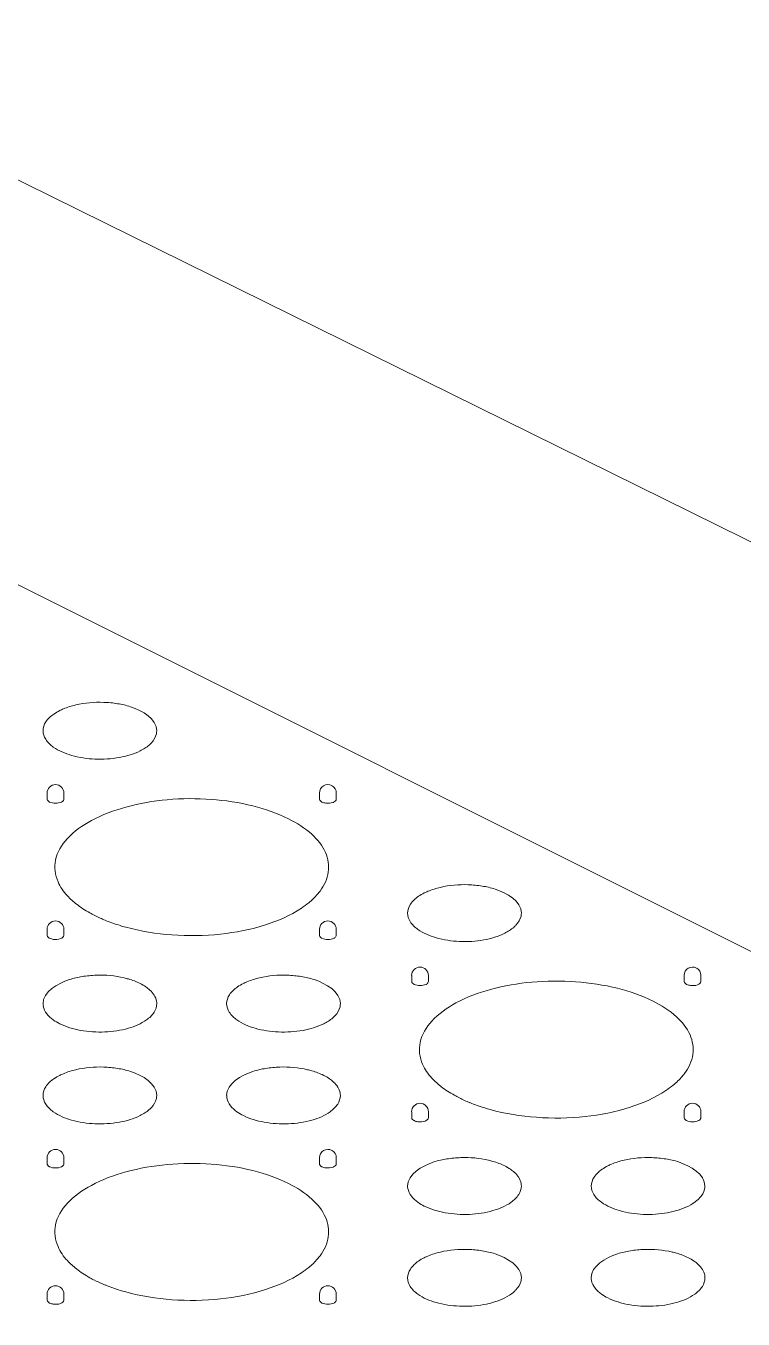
# Model space of a CAD drawing. Header units: millimetres. Extents: x 438 to 4638, y 478 to 3448.
# Drawn here: x 3047.8 to 3107.8, y 2530.4 to 2638.6 of the extents above; entities that cross this region are included whole.
import ezdxf

# ---------------------------------------------------------------- set-up
doc = ezdxf.new("R2010")
doc.units = ezdxf.units.MM

msp = doc.modelspace()

# ---------------------------------------------------------------- linework, layer by layer
at = {"lineweight": 5}
for p, q in [((3020.94, 2638.56), (3223.57, 2538.56)), ((3000.62, 2615.03), (3216.4, 2507.13)), ((3049.54, 2573.87), (3049.54, 2574.37)), ((3050.95, 2573.87), (3050.95, 2574.37)), ((3072.35, 2573.87), (3072.35, 2574.37)), ((3073.75, 2573.87), (3073.75, 2574.37)), ((3049.54, 2562.47), (3049.54, 2562.97)), ((3050.95, 2562.47), (3050.95, 2562.97)), ((3072.35, 2562.47), (3072.35, 2562.97)), ((3073.75, 2562.47), (3073.75, 2562.97)), ((3080.06, 2558.61), (3080.06, 2559.11)), ((3080.47, 2559.75), (3080.47, 2559.75)), ((3081.46, 2558.61), (3081.46, 2559.11)), ((3102.86, 2558.61), (3102.86, 2559.11)), ((3104.27, 2558.61), (3104.27, 2559.11)), ((3080.06, 2547.21), (3080.06, 2547.71)), ((3081.46, 2547.21), (3081.46, 2547.71)), ((3102.86, 2547.21), (3102.86, 2547.71)), ((3104.27, 2547.21), (3104.27, 2547.71)), ((3049.95, 2544.49), (3049.95, 2544.49)), ((3049.54, 2543.35), (3049.54, 2543.85)), ((3050.95, 2543.35), (3050.95, 2543.85)), ((3072.35, 2543.35), (3072.35, 2543.85)), ((3073.75, 2543.35), (3073.75, 2543.85)), ((3049.54, 2531.95), (3049.54, 2532.45)), ((3050.54, 2533.09), (3050.54, 2533.09)), ((3050.95, 2531.95), (3050.95, 2532.45)), ((3072.35, 2531.95), (3072.35, 2532.45)), ((3073.75, 2531.95), (3073.75, 2532.45))]:
    msp.add_line(p, q, dxfattribs=at)
for centre, radius, start, end in [((3050.25, 2574.37), 0.702, 0, 180), ((3073.05, 2574.37), 0.702, 61.6044, 180), ((3073.05, 2574.37), 0.702, 0, 59.7375), ((3056.18, 2570.45), 6.81, 227.8363, 232.082), ((3050.25, 2562.97), 0.702, 0, 180), ((3059.05, 2575.16), 12.34, 243.5059, 247.9284), ((3073.05, 2562.97), 0.702, 0, 180), ((3080.76, 2559.11), 0.702, 0, 180), ((3103.57, 2559.11), 0.702, 61.6044, 180), ((3103.57, 2559.11), 0.702, 0, 59.7375), ((3057.52, 2556.75), 1.2, 359.9791, 9.9082), ((3050.41, 2556.75), 1.2, 179.9791, 189.9082), ((3086.7, 2555.2), 6.81, 227.8363, 232.082), ((3065.78, 2549.07), 1.2, 179.9791, 189.9082), ((3072.89, 2549.07), 1.2, 359.9791, 9.9082), ((3080.76, 2547.71), 0.702, 0, 180), ((3089.56, 2559.9), 12.34, 243.5059, 247.9284), ((3103.57, 2547.71), 0.702, 0, 180), ((3050.25, 2543.85), 0.702, 0, 180), ((3073.05, 2543.85), 0.702, 61.6044, 180), ((3073.05, 2543.85), 0.702, 0, 59.7375), ((3080.92, 2541.49), 1.2, 179.9791, 189.9082), ((3088.04, 2541.49), 1.2, 359.9791, 9.9082), ((3056.18, 2539.94), 6.81, 227.8363, 232.082), ((3050.25, 2532.45), 0.702, 0, 180), ((3059.05, 2544.64), 12.34, 243.5059, 247.9284), ((3073.05, 2532.45), 0.702, 0, 180), ((3096.29, 2533.81), 1.2, 179.9791, 189.9082), ((3103.41, 2533.81), 1.2, 359.9791, 9.9082)]:
    msp.add_arc(centre, radius, start, end, dxfattribs=at)
for points, knots in [([(3051.95, 2581.74), (3052.71, 2581.92), (3053.89, 2582.02), (3055.44, 2581.87), (3057.08, 2581.51), (3058.72, 2580.58), (3058.72, 2579.58)], [0, 0, 0, 0, 0.307211, 0.461928, 0.607625, 1, 1, 1, 1]), ([(3049.2, 2579.58), (3049.2, 2579.84), (3049.41, 2580.42), (3049.85, 2580.8), (3050.12, 2580.98)], [0, 0, 0, 0, 0.448376, 1, 1, 1, 1]), ([(3050.6, 2581.27), (3050.7, 2581.32), (3051.13, 2581.52), (3051.59, 2581.66), (3051.95, 2581.74)], [0, 0, 0, 0, 0.233733, 1, 1, 1, 1]), ([(3050.06, 2578.22), (3049.82, 2578.39), (3049.4, 2578.78), (3049.2, 2579.33), (3049.2, 2579.58)], [0, 0, 0, 0, 0.549171, 1, 1, 1, 1]), ([(3058.28, 2578.58), (3058.22, 2578.51), (3057.93, 2578.24), (3057.6, 2578.03), (3057.33, 2577.9)], [0, 0, 0, 0, 0.227969, 1, 1, 1, 1]), ([(3058.72, 2579.58), (3058.72, 2579.5), (3058.68, 2579.12), (3058.47, 2578.79), (3058.28, 2578.58)], [0, 0, 0, 0, 0.233438, 1, 1, 1, 1]), ([(3057.33, 2577.9), (3056.79, 2577.63), (3055.53, 2577.26), (3053.57, 2577.14), (3051.67, 2577.42), (3050.52, 2577.89), (3050.06, 2578.22)], [0, 0, 0, 0, 0.242197, 0.51398, 0.77813, 1, 1, 1, 1]), ([(3049.57, 2573.78), (3049.6, 2573.73), (3049.66, 2573.67), (3049.73, 2573.63), (3049.75, 2573.62)], [0, 0, 0, 0, 0.712516, 1, 1, 1, 1]), ([(3049.75, 2573.62), (3049.9, 2573.54), (3050.25, 2573.49), (3050.59, 2573.54), (3050.74, 2573.62)], [0, 0, 0, 0, 0.499885, 1, 1, 1, 1]), ([(3050.46, 2566.94), (3050.21, 2567.5), (3050.04, 2568.88), (3051.23, 2570.79), (3053.36, 2572.26), (3056.25, 2573.33), (3059.65, 2573.91), (3063.24, 2573.94), (3066.67, 2573.42), (3068.81, 2572.69), (3069.75, 2572.22)], [0, 0, 0, 0, 0.078775, 0.164918, 0.273604, 0.406369, 0.556496, 0.713298, 0.864779, 1, 1, 1, 1]), ([(3050.74, 2573.62), (3050.77, 2573.64), (3050.87, 2573.69), (3050.95, 2573.79), (3050.95, 2573.87)], [0, 0, 0, 0, 0.307677, 1, 1, 1, 1]), ([(3072.37, 2573.78), (3072.4, 2573.73), (3072.46, 2573.67), (3072.53, 2573.63), (3072.55, 2573.62)], [0, 0, 0, 0, 0.714475, 1, 1, 1, 1]), ([(3072.87, 2573.53), (3073.07, 2573.5), (3073.39, 2573.5), (3073.75, 2573.74), (3073.75, 2573.87)], [0, 0, 0, 0, 0.61016, 1, 1, 1, 1]), ([(3069.75, 2572.22), (3070.45, 2571.87), (3071.67, 2571.11), (3072.95, 2569.54), (3073.25, 2567.71), (3072.74, 2566.63), (3072.39, 2566.17)], [0, 0, 0, 0, 0.307753, 0.557418, 0.772592, 1, 1, 1, 1]), ([(3051.61, 2565.4), (3051.48, 2565.52), (3051.02, 2565.97), (3050.64, 2566.51), (3050.46, 2566.94)], [0, 0, 0, 0, 0.270676, 1, 1, 1, 1]), ([(3082.47, 2566.48), (3083.23, 2566.66), (3084.4, 2566.76), (3085.95, 2566.61), (3087.6, 2566.25), (3089.24, 2565.32), (3089.24, 2564.33)], [0, 0, 0, 0, 0.307211, 0.461928, 0.607625, 1, 1, 1, 1]), ([(3072.39, 2566.17), (3072.33, 2566.08), (3072.04, 2565.73), (3071.71, 2565.41), (3071.44, 2565.19)], [0, 0, 0, 0, 0.237015, 1, 1, 1, 1]), ([(3079.72, 2564.33), (3079.72, 2564.58), (3079.93, 2565.16), (3080.37, 2565.55), (3080.63, 2565.73)], [0, 0, 0, 0, 0.448376, 1, 1, 1, 1]), ([(3081.11, 2566.01), (3081.21, 2566.06), (3081.65, 2566.26), (3082.11, 2566.4), (3082.47, 2566.48)], [0, 0, 0, 0, 0.233733, 1, 1, 1, 1]), ([(3053.54, 2564.12), (3053.4, 2564.19), (3052.86, 2564.47), (3052.35, 2564.8), (3052, 2565.08)], [0, 0, 0, 0, 0.263158, 1, 1, 1, 1]), ([(3070.83, 2564.73), (3069.91, 2564.12), (3067.69, 2563.16), (3064, 2562.44), (3060.03, 2562.38), (3057.38, 2562.8), (3056.12, 2563.15)], [0, 0, 0, 0, 0.217513, 0.471777, 0.74107, 1, 1, 1, 1]), ([(3056.12, 2563.15), (3055.97, 2563.19), (3055.39, 2563.36), (3054.83, 2563.56), (3054.41, 2563.72)], [0, 0, 0, 0, 0.257593, 1, 1, 1, 1]), ([(3080.58, 2562.96), (3080.33, 2563.14), (3079.91, 2563.52), (3079.72, 2564.08), (3079.72, 2564.33)], [0, 0, 0, 0, 0.549171, 1, 1, 1, 1]), ([(3089.24, 2564.33), (3089.24, 2564.24), (3089.2, 2563.87), (3088.99, 2563.53), (3088.79, 2563.32)], [0, 0, 0, 0, 0.233438, 1, 1, 1, 1]), ([(3049.57, 2562.38), (3049.6, 2562.32), (3049.66, 2562.27), (3049.73, 2562.23), (3049.75, 2562.22)], [0, 0, 0, 0, 0.714475, 1, 1, 1, 1]), ([(3050.06, 2562.13), (3050.27, 2562.1), (3050.59, 2562.1), (3050.95, 2562.34), (3050.95, 2562.47)], [0, 0, 0, 0, 0.61016, 1, 1, 1, 1]), ([(3072.37, 2562.38), (3072.4, 2562.32), (3072.46, 2562.27), (3072.53, 2562.23), (3072.55, 2562.22)], [0, 0, 0, 0, 0.712516, 1, 1, 1, 1]), ([(3073.55, 2562.22), (3073.58, 2562.23), (3073.67, 2562.29), (3073.75, 2562.39), (3073.75, 2562.47)], [0, 0, 0, 0, 0.307677, 1, 1, 1, 1]), ([(3087.85, 2562.64), (3087.3, 2562.37), (3086.04, 2562), (3084.08, 2561.88), (3082.19, 2562.16), (3081.03, 2562.64), (3080.58, 2562.96)], [0, 0, 0, 0, 0.242197, 0.51398, 0.77813, 1, 1, 1, 1]), ([(3088.79, 2563.32), (3088.73, 2563.25), (3088.45, 2562.99), (3088.12, 2562.78), (3087.85, 2562.64)], [0, 0, 0, 0, 0.227969, 1, 1, 1, 1]), ([(3072.55, 2562.22), (3072.71, 2562.14), (3073.05, 2562.09), (3073.4, 2562.14), (3073.55, 2562.22)], [0, 0, 0, 0, 0.499885, 1, 1, 1, 1]), ([(3049.2, 2556.75), (3049.2, 2557.75), (3050.85, 2558.68), (3052.49, 2559.04), (3054.04, 2559.19), (3055.22, 2559.09), (3055.98, 2558.91)], [0, 0, 0, 0, 0.392375, 0.538072, 0.692789, 1, 1, 1, 1]), ([(3067.32, 2558.91), (3068.08, 2559.09), (3069.26, 2559.19), (3070.81, 2559.04), (3072.45, 2558.68), (3074.09, 2557.75), (3074.09, 2556.75)], [0, 0, 0, 0, 0.307211, 0.461928, 0.607625, 1, 1, 1, 1]), ([(3055.98, 2558.91), (3056.1, 2558.88), (3056.56, 2558.76), (3057.02, 2558.59), (3057.33, 2558.43)], [0, 0, 0, 0, 0.265295, 1, 1, 1, 1]), ([(3057.81, 2558.15), (3057.93, 2558.07), (3058.33, 2557.76), (3058.64, 2557.31), (3058.71, 2556.96)], [0, 0, 0, 0, 0.290409, 1, 1, 1, 1]), ([(3064.57, 2556.75), (3064.57, 2557.01), (3064.78, 2557.59), (3065.22, 2557.97), (3065.48, 2558.15)], [0, 0, 0, 0, 0.448376, 1, 1, 1, 1]), ([(3065.97, 2558.43), (3066.07, 2558.49), (3066.5, 2558.68), (3066.96, 2558.83), (3067.32, 2558.91)], [0, 0, 0, 0, 0.233733, 1, 1, 1, 1]), ([(3080.08, 2558.52), (3080.11, 2558.47), (3080.18, 2558.41), (3080.25, 2558.37), (3080.27, 2558.36)], [0, 0, 0, 0, 0.712516, 1, 1, 1, 1]), ([(3080.27, 2558.36), (3080.42, 2558.29), (3080.76, 2558.23), (3081.11, 2558.29), (3081.26, 2558.36)], [0, 0, 0, 0, 0.499885, 1, 1, 1, 1]), ([(3080.97, 2551.68), (3080.72, 2552.24), (3080.56, 2553.63), (3081.75, 2555.53), (3083.88, 2557), (3086.77, 2558.07), (3090.16, 2558.65), (3093.75, 2558.68), (3097.19, 2558.16), (3099.33, 2557.43), (3100.27, 2556.96)], [0, 0, 0, 0, 0.078775, 0.164918, 0.273604, 0.406369, 0.556496, 0.713298, 0.864779, 1, 1, 1, 1]), ([(3081.26, 2558.36), (3081.29, 2558.38), (3081.38, 2558.43), (3081.46, 2558.53), (3081.46, 2558.61)], [0, 0, 0, 0, 0.307677, 1, 1, 1, 1]), ([(3102.89, 2558.52), (3102.92, 2558.47), (3102.98, 2558.41), (3103.05, 2558.37), (3103.07, 2558.36)], [0, 0, 0, 0, 0.714475, 1, 1, 1, 1]), ([(3103.39, 2558.27), (3103.59, 2558.24), (3103.91, 2558.24), (3104.27, 2558.48), (3104.27, 2558.61)], [0, 0, 0, 0, 0.61016, 1, 1, 1, 1]), ([(3100.27, 2556.96), (3100.97, 2556.61), (3102.18, 2555.85), (3103.47, 2554.28), (3103.77, 2552.45), (3103.25, 2551.38), (3102.91, 2550.91)], [0, 0, 0, 0, 0.307753, 0.557418, 0.772592, 1, 1, 1, 1]), ([(3050.6, 2555.07), (3050.41, 2555.16), (3049.83, 2555.5), (3049.3, 2556.07), (3049.22, 2556.54)], [0, 0, 0, 0, 0.301911, 1, 1, 1, 1]), ([(3058.72, 2556.75), (3058.72, 2556.5), (3058.53, 2555.95), (3058.11, 2555.56), (3057.86, 2555.39)], [0, 0, 0, 0, 0.450829, 1, 1, 1, 1]), ([(3065.43, 2555.39), (3065.19, 2555.56), (3064.77, 2555.95), (3064.57, 2556.5), (3064.57, 2556.75)], [0, 0, 0, 0, 0.549171, 1, 1, 1, 1]), ([(3074.09, 2556.75), (3074.09, 2556.66), (3074.05, 2556.29), (3073.84, 2555.95), (3073.65, 2555.75)], [0, 0, 0, 0, 0.233438, 1, 1, 1, 1]), ([(3057.86, 2555.39), (3057.41, 2555.06), (3056.26, 2554.59), (3054.36, 2554.31), (3052.4, 2554.43), (3051.14, 2554.8), (3050.6, 2555.07)], [0, 0, 0, 0, 0.22187, 0.48602, 0.757803, 1, 1, 1, 1]), ([(3072.7, 2555.07), (3072.16, 2554.8), (3070.9, 2554.43), (3068.93, 2554.31), (3067.04, 2554.59), (3065.89, 2555.06), (3065.43, 2555.39)], [0, 0, 0, 0, 0.242197, 0.51398, 0.77813, 1, 1, 1, 1]), ([(3073.65, 2555.75), (3073.59, 2555.68), (3073.3, 2555.41), (3072.97, 2555.2), (3072.7, 2555.07)], [0, 0, 0, 0, 0.227969, 1, 1, 1, 1]), ([(3082.13, 2550.14), (3082, 2550.26), (3081.54, 2550.71), (3081.16, 2551.25), (3080.97, 2551.68)], [0, 0, 0, 0, 0.270676, 1, 1, 1, 1]), ([(3049.2, 2549.07), (3049.2, 2549.32), (3049.41, 2549.9), (3049.85, 2550.29), (3050.12, 2550.47)], [0, 0, 0, 0, 0.448376, 1, 1, 1, 1]), ([(3050.6, 2550.75), (3050.7, 2550.8), (3051.13, 2551), (3051.59, 2551.14), (3051.95, 2551.22)], [0, 0, 0, 0, 0.233733, 1, 1, 1, 1]), ([(3051.95, 2551.22), (3052.71, 2551.4), (3053.89, 2551.51), (3055.44, 2551.35), (3057.08, 2551), (3058.72, 2550.06), (3058.72, 2549.07)], [0, 0, 0, 0, 0.307211, 0.461928, 0.607625, 1, 1, 1, 1]), ([(3064.57, 2549.07), (3064.57, 2550.06), (3066.22, 2551), (3067.86, 2551.35), (3069.41, 2551.51), (3070.59, 2551.4), (3071.34, 2551.22)], [0, 0, 0, 0, 0.392375, 0.538072, 0.692789, 1, 1, 1, 1]), ([(3071.34, 2551.22), (3071.47, 2551.2), (3071.93, 2551.07), (3072.38, 2550.91), (3072.7, 2550.75)], [0, 0, 0, 0, 0.265295, 1, 1, 1, 1]), ([(3073.18, 2550.47), (3073.3, 2550.38), (3073.7, 2550.08), (3074.01, 2549.63), (3074.08, 2549.27)], [0, 0, 0, 0, 0.290409, 1, 1, 1, 1]), ([(3102.91, 2550.91), (3102.84, 2550.83), (3102.56, 2550.47), (3102.22, 2550.15), (3101.95, 2549.93)], [0, 0, 0, 0, 0.237015, 1, 1, 1, 1]), ([(3084.06, 2548.86), (3083.92, 2548.93), (3083.38, 2549.21), (3082.87, 2549.54), (3082.51, 2549.82)], [0, 0, 0, 0, 0.263158, 1, 1, 1, 1]), ([(3101.34, 2549.48), (3100.43, 2548.87), (3098.21, 2547.9), (3094.52, 2547.18), (3090.55, 2547.12), (3087.9, 2547.54), (3086.64, 2547.89)], [0, 0, 0, 0, 0.217513, 0.471777, 0.74107, 1, 1, 1, 1]), ([(3050.06, 2547.7), (3049.82, 2547.88), (3049.4, 2548.26), (3049.2, 2548.82), (3049.2, 2549.07)], [0, 0, 0, 0, 0.549171, 1, 1, 1, 1]), ([(3058.72, 2549.07), (3058.72, 2548.98), (3058.68, 2548.61), (3058.47, 2548.27), (3058.28, 2548.06)], [0, 0, 0, 0, 0.233438, 1, 1, 1, 1]), ([(3065.97, 2547.38), (3065.78, 2547.48), (3065.2, 2547.81), (3064.67, 2548.39), (3064.59, 2548.86)], [0, 0, 0, 0, 0.301911, 1, 1, 1, 1]), ([(3074.09, 2549.07), (3074.09, 2548.82), (3073.9, 2548.26), (3073.48, 2547.88), (3073.23, 2547.7)], [0, 0, 0, 0, 0.450829, 1, 1, 1, 1]), ([(3086.64, 2547.89), (3086.49, 2547.93), (3085.91, 2548.1), (3085.34, 2548.3), (3084.93, 2548.47)], [0, 0, 0, 0, 0.257593, 1, 1, 1, 1]), ([(3057.33, 2547.38), (3056.79, 2547.11), (3055.53, 2546.75), (3053.57, 2546.63), (3051.67, 2546.9), (3050.52, 2547.38), (3050.06, 2547.7)], [0, 0, 0, 0, 0.242197, 0.51398, 0.77813, 1, 1, 1, 1]), ([(3058.28, 2548.06), (3058.22, 2548), (3057.93, 2547.73), (3057.6, 2547.52), (3057.33, 2547.38)], [0, 0, 0, 0, 0.227969, 1, 1, 1, 1]), ([(3073.23, 2547.7), (3072.78, 2547.38), (3071.63, 2546.9), (3069.73, 2546.63), (3067.77, 2546.75), (3066.51, 2547.11), (3065.97, 2547.38)], [0, 0, 0, 0, 0.22187, 0.48602, 0.757803, 1, 1, 1, 1]), ([(3080.58, 2546.87), (3080.78, 2546.84), (3081.1, 2546.84), (3081.46, 2547.08), (3081.46, 2547.21)], [0, 0, 0, 0, 0.61016, 1, 1, 1, 1]), ([(3104.06, 2546.96), (3104.09, 2546.97), (3104.19, 2547.03), (3104.27, 2547.13), (3104.27, 2547.21)], [0, 0, 0, 0, 0.307677, 1, 1, 1, 1]), ([(3080.08, 2547.12), (3080.11, 2547.07), (3080.18, 2547.01), (3080.25, 2546.97), (3080.27, 2546.96)], [0, 0, 0, 0, 0.714475, 1, 1, 1, 1]), ([(3102.89, 2547.12), (3102.92, 2547.07), (3102.98, 2547.01), (3103.05, 2546.97), (3103.07, 2546.96)], [0, 0, 0, 0, 0.712516, 1, 1, 1, 1]), ([(3103.07, 2546.96), (3103.22, 2546.88), (3103.57, 2546.83), (3103.91, 2546.88), (3104.06, 2546.96)], [0, 0, 0, 0, 0.499885, 1, 1, 1, 1]), ([(3049.57, 2543.26), (3049.6, 2543.21), (3049.66, 2543.15), (3049.73, 2543.11), (3049.75, 2543.1)], [0, 0, 0, 0, 0.712516, 1, 1, 1, 1]), ([(3049.75, 2543.1), (3049.9, 2543.03), (3050.25, 2542.97), (3050.59, 2543.03), (3050.74, 2543.1)], [0, 0, 0, 0, 0.499885, 1, 1, 1, 1]), ([(3050.46, 2536.42), (3050.21, 2536.98), (3050.04, 2538.37), (3051.23, 2540.27), (3053.36, 2541.74), (3056.25, 2542.81), (3059.65, 2543.39), (3063.24, 2543.42), (3066.67, 2542.91), (3068.81, 2542.17), (3069.75, 2541.7)], [0, 0, 0, 0, 0.078775, 0.164918, 0.273604, 0.406369, 0.556496, 0.713298, 0.864779, 1, 1, 1, 1]), ([(3050.74, 2543.1), (3050.77, 2543.12), (3050.87, 2543.17), (3050.95, 2543.28), (3050.95, 2543.35)], [0, 0, 0, 0, 0.307677, 1, 1, 1, 1]), ([(3072.37, 2543.26), (3072.4, 2543.21), (3072.46, 2543.15), (3072.53, 2543.11), (3072.55, 2543.1)], [0, 0, 0, 0, 0.714475, 1, 1, 1, 1]), ([(3072.87, 2543.01), (3073.07, 2542.99), (3073.39, 2542.99), (3073.75, 2543.22), (3073.75, 2543.35)], [0, 0, 0, 0, 0.61016, 1, 1, 1, 1]), ([(3079.72, 2541.49), (3079.72, 2542.49), (3081.36, 2543.42), (3083.01, 2543.78), (3084.56, 2543.93), (3085.73, 2543.83), (3086.49, 2543.65)], [0, 0, 0, 0, 0.392375, 0.538072, 0.692789, 1, 1, 1, 1]), ([(3086.49, 2543.65), (3086.62, 2543.62), (3087.08, 2543.5), (3087.53, 2543.33), (3087.85, 2543.18)], [0, 0, 0, 0, 0.265295, 1, 1, 1, 1]), ([(3088.33, 2542.89), (3088.45, 2542.81), (3088.84, 2542.51), (3089.16, 2542.05), (3089.22, 2541.7)], [0, 0, 0, 0, 0.290409, 1, 1, 1, 1]), ([(3095.09, 2541.49), (3095.09, 2541.75), (3095.3, 2542.33), (3095.74, 2542.71), (3096, 2542.89)], [0, 0, 0, 0, 0.448376, 1, 1, 1, 1]), ([(3096.48, 2543.18), (3096.58, 2543.23), (3097.02, 2543.43), (3097.48, 2543.57), (3097.84, 2543.65)], [0, 0, 0, 0, 0.233733, 1, 1, 1, 1]), ([(3097.84, 2543.65), (3098.59, 2543.83), (3099.77, 2543.93), (3101.32, 2543.78), (3102.97, 2543.42), (3104.61, 2542.49), (3104.61, 2541.49)], [0, 0, 0, 0, 0.307211, 0.461928, 0.607625, 1, 1, 1, 1]), ([(3069.75, 2541.7), (3070.45, 2541.35), (3071.67, 2540.59), (3072.95, 2539.03), (3073.25, 2537.19), (3072.74, 2536.12), (3072.39, 2535.65)], [0, 0, 0, 0, 0.307753, 0.557418, 0.772592, 1, 1, 1, 1]), ([(3081.11, 2539.81), (3080.93, 2539.9), (3080.34, 2540.24), (3079.82, 2540.82), (3079.74, 2541.29)], [0, 0, 0, 0, 0.301911, 1, 1, 1, 1]), ([(3089.24, 2541.49), (3089.24, 2541.24), (3089.05, 2540.69), (3088.63, 2540.31), (3088.38, 2540.13)], [0, 0, 0, 0, 0.450829, 1, 1, 1, 1]), ([(3095.95, 2540.13), (3095.7, 2540.31), (3095.28, 2540.69), (3095.09, 2541.24), (3095.09, 2541.49)], [0, 0, 0, 0, 0.549171, 1, 1, 1, 1]), ([(3104.61, 2541.49), (3104.61, 2541.41), (3104.57, 2541.03), (3104.36, 2540.7), (3104.16, 2540.49)], [0, 0, 0, 0, 0.233438, 1, 1, 1, 1]), ([(3088.38, 2540.13), (3087.93, 2539.8), (3086.77, 2539.33), (3084.88, 2539.05), (3082.92, 2539.17), (3081.66, 2539.54), (3081.11, 2539.81)], [0, 0, 0, 0, 0.22187, 0.48602, 0.757803, 1, 1, 1, 1]), ([(3103.22, 2539.81), (3102.67, 2539.54), (3101.41, 2539.17), (3099.45, 2539.05), (3097.56, 2539.33), (3096.4, 2539.8), (3095.95, 2540.13)], [0, 0, 0, 0, 0.242197, 0.51398, 0.77813, 1, 1, 1, 1]), ([(3104.16, 2540.49), (3104.1, 2540.42), (3103.82, 2540.15), (3103.48, 2539.95), (3103.22, 2539.81)], [0, 0, 0, 0, 0.227969, 1, 1, 1, 1]), ([(3051.61, 2534.89), (3051.48, 2535), (3051.02, 2535.45), (3050.64, 2535.99), (3050.46, 2536.42)], [0, 0, 0, 0, 0.270676, 1, 1, 1, 1]), ([(3072.39, 2535.65), (3072.33, 2535.57), (3072.04, 2535.21), (3071.71, 2534.89), (3071.44, 2534.67)], [0, 0, 0, 0, 0.237015, 1, 1, 1, 1]), ([(3081.11, 2535.49), (3081.21, 2535.54), (3081.65, 2535.74), (3082.11, 2535.88), (3082.47, 2535.97)], [0, 0, 0, 0, 0.233733, 1, 1, 1, 1]), ([(3082.47, 2535.97), (3083.23, 2536.14), (3084.4, 2536.25), (3085.95, 2536.09), (3087.6, 2535.74), (3089.24, 2534.8), (3089.24, 2533.81)], [0, 0, 0, 0, 0.307211, 0.461928, 0.607625, 1, 1, 1, 1]), ([(3095.09, 2533.81), (3095.09, 2534.8), (3096.73, 2535.74), (3098.38, 2536.09), (3099.93, 2536.25), (3101.1, 2536.14), (3101.86, 2535.97)], [0, 0, 0, 0, 0.392375, 0.538072, 0.692789, 1, 1, 1, 1]), ([(3101.86, 2535.97), (3101.98, 2535.94), (3102.45, 2535.82), (3102.9, 2535.65), (3103.22, 2535.49)], [0, 0, 0, 0, 0.265295, 1, 1, 1, 1]), ([(3053.54, 2533.6), (3053.4, 2533.67), (3052.86, 2533.95), (3052.35, 2534.29), (3052, 2534.56)], [0, 0, 0, 0, 0.263158, 1, 1, 1, 1]), ([(3070.83, 2534.22), (3069.91, 2533.61), (3067.69, 2532.65), (3064, 2531.92), (3060.03, 2531.86), (3057.38, 2532.28), (3056.12, 2532.63)], [0, 0, 0, 0, 0.217513, 0.471777, 0.74107, 1, 1, 1, 1]), ([(3079.72, 2533.81), (3079.72, 2534.07), (3079.93, 2534.64), (3080.37, 2535.03), (3080.63, 2535.21)], [0, 0, 0, 0, 0.448376, 1, 1, 1, 1]), ([(3103.7, 2535.21), (3103.82, 2535.13), (3104.21, 2534.82), (3104.53, 2534.37), (3104.59, 2534.02)], [0, 0, 0, 0, 0.290409, 1, 1, 1, 1]), ([(3056.12, 2532.63), (3055.97, 2532.67), (3055.39, 2532.84), (3054.83, 2533.04), (3054.41, 2533.21)], [0, 0, 0, 0, 0.257593, 1, 1, 1, 1]), ([(3080.58, 2532.44), (3080.33, 2532.62), (3079.91, 2533), (3079.72, 2533.56), (3079.72, 2533.81)], [0, 0, 0, 0, 0.549171, 1, 1, 1, 1]), ([(3089.24, 2533.81), (3089.24, 2533.72), (3089.2, 2533.35), (3088.99, 2533.01), (3088.79, 2532.8)], [0, 0, 0, 0, 0.233438, 1, 1, 1, 1]), ([(3096.48, 2532.13), (3096.3, 2532.22), (3095.71, 2532.55), (3095.19, 2533.13), (3095.11, 2533.6)], [0, 0, 0, 0, 0.301911, 1, 1, 1, 1]), ([(3104.61, 2533.81), (3104.61, 2533.56), (3104.42, 2533), (3104, 2532.62), (3103.75, 2532.44)], [0, 0, 0, 0, 0.450829, 1, 1, 1, 1]), ([(3087.85, 2532.13), (3087.3, 2531.85), (3086.04, 2531.49), (3084.08, 2531.37), (3082.19, 2531.64), (3081.03, 2532.12), (3080.58, 2532.44)], [0, 0, 0, 0, 0.242197, 0.51398, 0.77813, 1, 1, 1, 1]), ([(3088.79, 2532.8), (3088.73, 2532.74), (3088.45, 2532.47), (3088.12, 2532.26), (3087.85, 2532.13)], [0, 0, 0, 0, 0.227969, 1, 1, 1, 1]), ([(3103.75, 2532.44), (3103.3, 2532.12), (3102.14, 2531.64), (3100.25, 2531.37), (3098.29, 2531.49), (3097.03, 2531.85), (3096.48, 2532.13)], [0, 0, 0, 0, 0.22187, 0.48602, 0.757803, 1, 1, 1, 1]), ([(3049.57, 2531.86), (3049.6, 2531.81), (3049.66, 2531.75), (3049.73, 2531.71), (3049.75, 2531.7)], [0, 0, 0, 0, 0.714475, 1, 1, 1, 1]), ([(3050.06, 2531.61), (3050.27, 2531.58), (3050.59, 2531.58), (3050.95, 2531.82), (3050.95, 2531.95)], [0, 0, 0, 0, 0.61016, 1, 1, 1, 1]), ([(3072.37, 2531.86), (3072.4, 2531.81), (3072.46, 2531.75), (3072.53, 2531.71), (3072.55, 2531.7)], [0, 0, 0, 0, 0.712516, 1, 1, 1, 1]), ([(3072.55, 2531.7), (3072.71, 2531.63), (3073.05, 2531.57), (3073.4, 2531.63), (3073.55, 2531.7)], [0, 0, 0, 0, 0.499885, 1, 1, 1, 1]), ([(3073.55, 2531.7), (3073.58, 2531.72), (3073.67, 2531.77), (3073.75, 2531.87), (3073.75, 2531.95)], [0, 0, 0, 0, 0.307677, 1, 1, 1, 1])]:
    msp.add_open_spline(points, degree=3, knots=knots, dxfattribs=at)
for points in [[(3050.12, 2580.98), (3050.27, 2581.09), (3050.43, 2581.18), (3050.6, 2581.27)], [(3049.54, 2573.87), (3049.54, 2573.84), (3049.55, 2573.8), (3049.57, 2573.78)], [(3072.35, 2573.87), (3072.35, 2573.84), (3072.36, 2573.8), (3072.37, 2573.78)], [(3072.55, 2573.62), (3072.65, 2573.57), (3072.76, 2573.54), (3072.87, 2573.53)], [(3080.63, 2565.73), (3080.78, 2565.83), (3080.95, 2565.93), (3081.11, 2566.01)], [(3071.44, 2565.19), (3071.24, 2565.02), (3071.04, 2564.88), (3070.83, 2564.73)], [(3049.54, 2562.47), (3049.54, 2562.43), (3049.55, 2562.4), (3049.57, 2562.38)], [(3072.35, 2562.47), (3072.35, 2562.43), (3072.36, 2562.4), (3072.37, 2562.38)], [(3049.75, 2562.22), (3049.85, 2562.17), (3049.96, 2562.14), (3050.06, 2562.13)], [(3057.33, 2558.43), (3057.5, 2558.35), (3057.66, 2558.26), (3057.81, 2558.15)], [(3065.48, 2558.15), (3065.64, 2558.26), (3065.8, 2558.35), (3065.97, 2558.43)], [(3080.06, 2558.61), (3080.06, 2558.58), (3080.07, 2558.55), (3080.08, 2558.52)], [(3102.86, 2558.61), (3102.86, 2558.58), (3102.87, 2558.55), (3102.89, 2558.52)], [(3103.07, 2558.36), (3103.17, 2558.31), (3103.28, 2558.29), (3103.39, 2558.27)], [(3050.12, 2550.47), (3050.27, 2550.57), (3050.43, 2550.67), (3050.6, 2550.75)], [(3072.7, 2550.75), (3072.87, 2550.67), (3073.03, 2550.57), (3073.18, 2550.47)], [(3101.95, 2549.93), (3101.76, 2549.77), (3101.55, 2549.62), (3101.34, 2549.48)], [(3080.06, 2547.21), (3080.06, 2547.18), (3080.07, 2547.14), (3080.08, 2547.12)], [(3102.86, 2547.21), (3102.86, 2547.18), (3102.87, 2547.14), (3102.89, 2547.12)], [(3080.27, 2546.96), (3080.36, 2546.91), (3080.47, 2546.88), (3080.58, 2546.87)], [(3049.54, 2543.35), (3049.54, 2543.32), (3049.55, 2543.29), (3049.57, 2543.26)], [(3072.35, 2543.35), (3072.35, 2543.32), (3072.36, 2543.29), (3072.37, 2543.26)], [(3072.55, 2543.1), (3072.65, 2543.05), (3072.76, 2543.03), (3072.87, 2543.01)], [(3087.85, 2543.18), (3088.01, 2543.09), (3088.18, 2543), (3088.33, 2542.89)], [(3096, 2542.89), (3096.15, 2543), (3096.32, 2543.09), (3096.48, 2543.18)], [(3080.63, 2535.21), (3080.78, 2535.32), (3080.95, 2535.41), (3081.11, 2535.49)], [(3103.22, 2535.49), (3103.38, 2535.41), (3103.54, 2535.32), (3103.7, 2535.21)], [(3071.44, 2534.67), (3071.24, 2534.51), (3071.04, 2534.36), (3070.83, 2534.22)], [(3049.54, 2531.95), (3049.54, 2531.92), (3049.55, 2531.89), (3049.57, 2531.86)], [(3049.75, 2531.7), (3049.85, 2531.65), (3049.96, 2531.63), (3050.06, 2531.61)], [(3072.35, 2531.95), (3072.35, 2531.92), (3072.36, 2531.89), (3072.37, 2531.86)]]:
    msp.add_open_spline(points, degree=3, dxfattribs=at)

doc.saveas('drawing.dxf')
